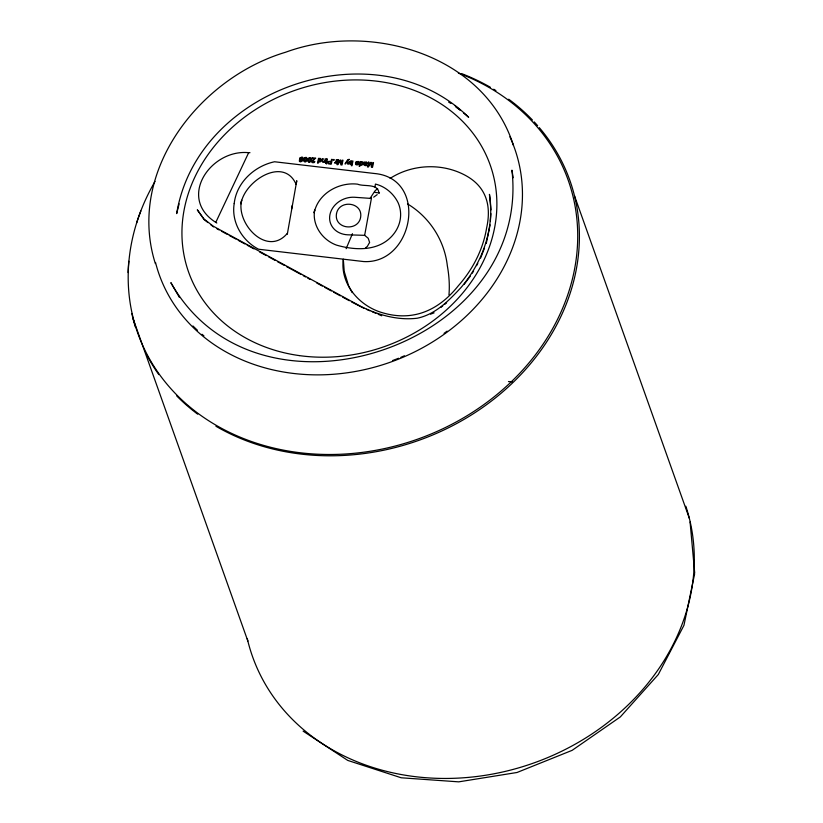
<?xml version="1.0" encoding="UTF-8"?>
<svg xmlns="http://www.w3.org/2000/svg" width="823" height="823" viewBox="0 0 823 823"><rect width="100%" height="100%" fill="white"/><g stroke="black" fill="none" stroke-linecap="round" stroke-linejoin="round"><path stroke-width="1.23" d="M490.096 224.864L486.27 243.474M490.364 221.12L490.889 213.63M287.289 234.298L296.774 180.731L296.136 184.414C283.719 155.712 244.009 181.266 241.005 203.909L241.643 200.226C235.707 223.784 267.444 257.537 287.494 233.146M291.64 208.96L292.288 205.277M374.928 187.006L375.442 184.064C385.339 186.482 393.703 193.714 398.157 202.818A38.537 33.589 -5.4 0 1 392.108 235.903C378.035 251.54 355.073 250.48 336.545 245.131C322.349 240.018 311.917 225.214 314.674 209.916L314.16 212.859C318.089 193.528 338.788 181.914 357.604 184.167C363.869 186.914 378.179 183.056 378.919 193.014M369.65 242.548L368.21 238.258L364.651 235.337L371.523 197.757M694.643 573.806L683.954 625.315L658.307 674.5L620.336 716.915L572.15 750.339L517.029 772.488L458.73 781.85L401.243 777.786L347.738 760.411L303.111 731.122M179.116 203.837L176.667 213.599C197.427 87.022 376.697 27.056 468.668 117.288L463.544 112.926M346.144 248.69L352.45 233.691M480.622 258.072L484.531 247.97M369.352 242.847L367.346 246.406L365.649 247.744M216.809 223.023L215.78 222.375L248.659 152.687L249.976 152.708M472.361 273.154L473.564 271.014M476.579 265.634L477.782 263.483M370.031 198.466L374.907 190.998L377.644 188.518M464.182 284.316L470.242 276.25M377.191 194.639L373.693 197.16M440.84 307.463L442.764 305.919M444.687 304.376L446.611 302.843M390.133 178.396C412.374 164.034 442.218 162.789 465.52 175.443C486.496 186.821 491.557 205.894 486.599 228.053A128.182 108.708 -19.6 0 1 458.318 285.787C439.153 309.921 413.763 321.783 383.065 312.915C359.723 306.526 339.93 284.357 343.304 259.183L344.23 271.487L348.654 285.951L352.172 292.618M430.552 314.16L434.112 312.853M371.399 198.456L354.394 197.253A21.696 18.404 -19.6 0 0 329.889 214.947A21.696 18.404 -19.6 0 0 347.532 234.802L364.651 235.337M248.659 152.687C210.883 148.84 176.986 197.839 215.78 222.375M374.774 192.345L379.465 193.024M364.054 308.316L351.544 301.948M366.41 309.314L369.939 310.806M372.294 311.804L375.823 313.296M378.179 314.293L381.718 315.785M216.891 228.732L219.144 229.956M221.387 231.181L226.994 234.226M229.236 235.45L235.975 239.102M238.217 240.326L244.945 243.989M247.188 245.203L253.926 248.865M259.533 251.92L266.271 255.583M268.514 256.797L275.242 260.459M277.485 261.683L284.223 265.335M286.466 266.559L301.053 274.491M303.296 275.715L305.539 276.929M307.781 278.153L310.024 279.367M316.762 283.03L322.369 286.085M324.612 287.299L331.35 290.961M333.593 292.186L340.321 295.848M342.563 297.062L349.302 300.724M448.669 102.114L450.86 103.431M407.498 203.888C429.585 217.19 444.451 240.213 447.352 265.88A128.182 80.952 52.4 0 1 448.967 294.932M455.983 107.103L460.098 110.035L455.16 105.838M207.921 222.56L204.186 219.669L197.304 209.814L203.939 218.969L213.28 226.212L360.279 306.125C377.829 314.87 397.519 320.6 417.251 318.223C435.511 314.396 448.669 300.776 460.901 287.659C482.741 262.239 494.87 227.848 489.448 194.351L490.961 209.896M210.729 224.73L213.527 226.901M179.424 297.432L170.875 282.659C258.401 437.908 531.72 345.526 511.947 170.155L513.161 177.737M513.48 145.476C484.274 53.968 369.856 21.377 285.704 52.199C199.382 77.938 126.258 171.77 155.352 263.607M574.475 195.761L689.365 518.408M132.966 318.419L247.857 641.066M690.075 522.008L694.694 572.901M685.837 506.227A229.339 194.485 -19.6 0 1 521.288 767.087A229.339 194.485 -19.6 0 1 247.27 638.617M508.46 381.553A229.339 194.485 -19.6 0 1 512.266 381.831M539.291 127.606A229.339 194.485 -19.6 0 1 509.159 386.131A229.339 194.485 -19.6 0 1 215.935 426.242M197.726 414.206A229.339 194.485 -19.6 0 1 176.76 395.966M158.818 374.599A229.339 194.485 -19.6 0 1 146.978 355.299M135.332 326.957A229.339 194.485 -19.6 0 1 131.824 313.491M128.11 272.557A229.339 194.485 -19.6 0 1 128.82 261.272M136.639 222.94A229.339 194.485 -19.6 0 1 140.826 211.017M461.682 73.638A229.339 194.485 -19.6 0 1 490.385 87.279M493.728 89.244A229.339 194.485 -19.6 0 1 495.93 90.592M508.696 99.213A229.339 194.485 -19.6 0 1 532.46 120.045M534.209 121.897A229.339 194.485 -19.6 0 1 537.635 125.682M458.36 73.082A228.403 193.703 -19.6 0 1 551.266 331.062A228.403 193.703 -19.6 0 1 246.777 439.801A228.403 193.703 -19.6 0 1 155.043 181.399M509.879 136.813A188.57 159.919 -19.6 0 1 390.267 362.223A188.57 159.919 -19.6 0 1 155.526 262.486M447.105 331.124A187.644 159.127 -19.6 0 1 444.06 333.346M404.412 355.793A187.644 159.127 -19.6 0 1 400.894 357.295M398.538 358.252A187.644 159.127 -19.6 0 1 392.581 360.546M203.909 335.856A187.644 159.127 -19.6 0 1 202.005 334.272M197.386 330.208A187.644 159.127 -19.6 0 1 192.963 325.97M336.484 213.754C333.901 229.103 358.046 231.942 360.618 217.385C363.2 202.036 339.055 199.197 336.484 213.754M301.918 159.857C300.426 164.147 298.739 157.286 301.918 159.857M306.989 158.685C306.629 166.4 299.593 158.15 306.022 157.347A1.451 1.234 -19.6 0 1 306.763 157.872L306.989 158.685M311.115 158.993C310.755 166.719 303.718 158.469 310.148 157.666A1.451 1.234 -19.6 0 1 310.888 158.191L311.115 158.993M328.223 162.512L328.665 163.355L330.671 163.551L331.031 161.853L329.066 161.761L328.223 162.512M320.877 159.693C319.55 164.826 317.513 156.812 320.877 159.693M362.521 162.903C361.194 168.026 359.157 160.012 362.521 162.903M349.147 159.374L347.841 160.464L348.468 164.158L347.759 164.106L347.285 161.236L345.598 163.931L344.94 163.89L347.697 159.755L349.147 159.374M349.929 162.522C351.339 167.018 353.026 158.294 349.929 162.522M234.195 203.569C231.14 222.107 242.209 240.82 258.587 249.225L363.529 261.549C413.691 264.615 428.968 178.149 374.27 173.478L274.553 161.761C254.43 166.02 236.458 182.562 234.195 203.569M327.492 162.481L328.11 163.787L331.247 164.158L332.276 159.415L331.566 159.364L331.155 161.287L328.14 161.483A1.646 1.399 -19.6 0 0 327.585 162.193L327.492 162.481M321.556 159.827L320.785 161.606L319.489 162.008A1.327 1.132 -19.6 0 1 318.522 161.452L318.162 163.149L317.513 163.108L318.532 158.355L320.661 158.5L321.556 159.827M363.2 163.036L362.429 164.806L361.122 165.207A1.327 1.132 -19.6 0 1 360.165 164.651L359.805 166.359L359.157 166.308L360.176 161.565L362.305 161.709L363.2 163.036M364.476 164.116C370.535 165.783 361.194 167.213 364.075 161.864L364.795 162.347C368.076 160.526 367.932 165.238 364.476 164.116M302.617 160.012L302.103 161.246L300.56 161.822A1.759 1.492 -19.6 0 1 299.346 161.164L299.757 157.954L302.226 157.1A1.358 1.152 -19.6 0 1 302.864 157.759L302.278 158.273L301.557 157.46A1.029 0.874 -19.6 0 0 300.765 157.666C298.358 160.001 302.689 157.532 302.617 160.012M349.25 162.522C348.376 165.505 353.293 163.057 351.287 165.701L351.946 165.752L352.964 161.01L350.331 160.999A1.811 1.533 -19.6 0 0 349.538 161.75L349.25 162.522M304.078 159.631C304.952 166.205 307.576 153.356 304.078 159.631M308.203 159.94C309.078 166.524 311.701 153.664 308.203 159.94M359.054 162.789L358.211 164.497A1.687 1.43 -19.6 0 1 357.203 164.878L356.452 164.816A1.646 1.399 -19.6 0 1 355.649 164.312L355.485 162.8L358.355 163.016L357.871 161.874L356.277 162.388L355.947 161.812L358.283 161.462A1.656 1.399 -19.6 0 1 358.951 162.121L359.054 162.789M322.174 160.794L322.575 162.131L325.023 162.357L325.764 158.911L325.106 158.87C326.031 162.635 320.651 162.47 323.285 158.726L322.637 158.674L322.174 160.794M312.205 157.872L312.082 158.428L314.684 158.633L311.722 160.773A1.646 1.399 -19.6 0 0 311.433 161.586L312.174 162.615L313.841 162.645A1.44 1.224 -19.6 0 0 314.571 162.1L314.859 161.524L314.201 161.411C310.271 163.602 313.964 159.168 315.713 158.139L312.205 157.872M325.877 163.067L326.381 163.787L325.877 163.067M326.752 158.993L326.011 162.429L326.659 162.481L327.4 159.045L326.752 158.993M333.49 159.508L333.346 160.176L334.087 160.228L334.231 159.569L333.49 159.508M335.681 162.645L336.154 163.211L336.895 159.775L336.247 159.724C337.101 161.956 332.389 163.9 335.681 162.645M337.934 159.857L336.916 164.6L337.862 164.672L340.29 160.732L340.928 164.909L341.987 164.991L343.006 160.238L342.327 160.187L341.463 164.23L340.794 160.073L340.156 160.022L337.759 163.88L338.613 159.909L337.934 159.857M364.62 163.438C367.655 164.579 366.235 160.701 364.62 163.438M368.447 162.203L367.428 166.946L368.375 167.018L370.803 163.077L371.44 167.254L372.5 167.336L373.519 162.594L372.84 162.543L371.975 166.575L371.307 162.419L370.669 162.368L368.272 166.225L369.126 162.254L368.447 162.203M358.211 163.499C357.089 166.061 354.085 162.038 358.211 163.499M299.233 355.587A160.022 135.702 -19.6 0 0 491.362 168.448A160.022 135.702 -19.6 0 0 227.642 131.67A160.022 135.702 -19.6 0 0 299.233 355.587"/></g></svg>
